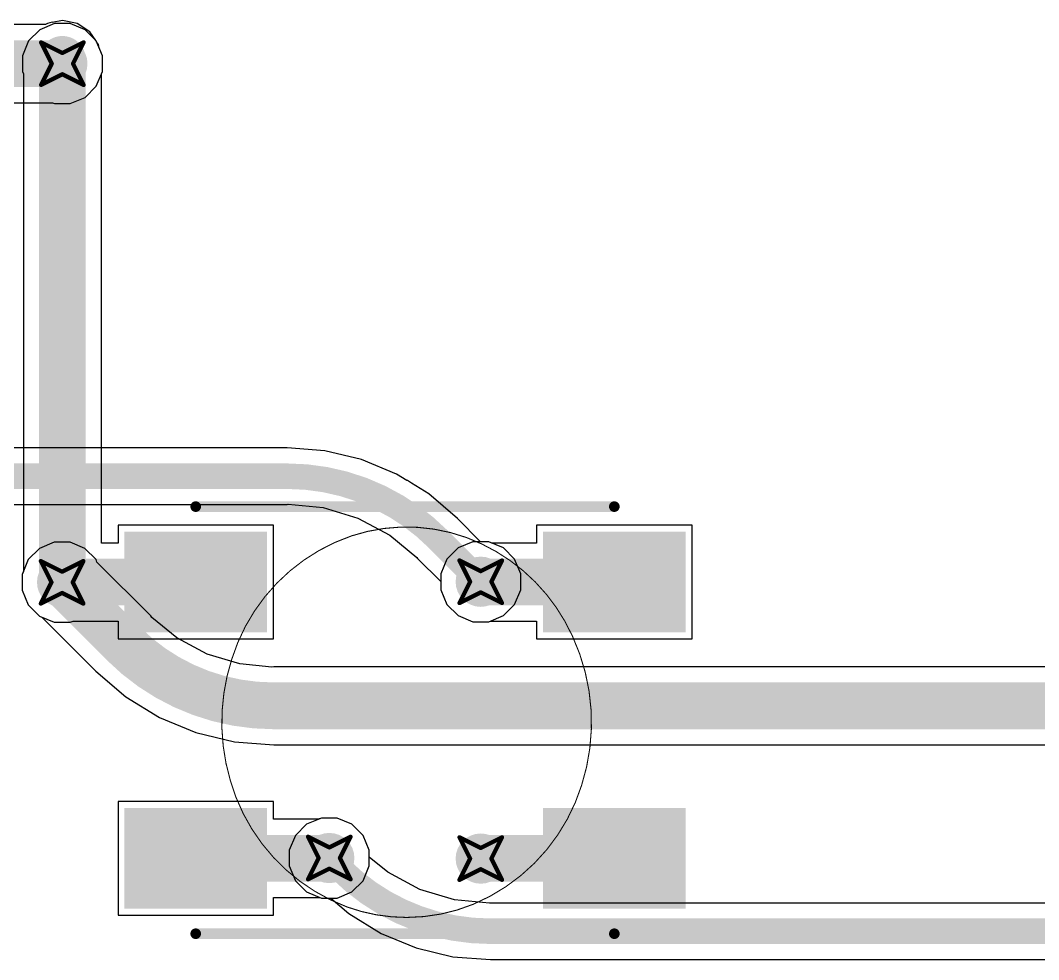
# Model space of a CAD drawing. Header units: inches. Extents: x -11 to 1110, y -7 to 455.
# Drawn here: x 517.91 to 530.07, y 279.54 to 290.76 of the extents above; entities that cross this region are included whole.
import ezdxf

# ---------------------------------------------------------------- set-up
doc = ezdxf.new("R2010")
doc.units = ezdxf.units.IN
for name, color, linetype in [('Bottom Layer', 5, 'Continuous'), ('Drill Drawing', 1, 'Continuous'), ('Mechanical 7', 56, 'Continuous'), ('Top Layer', 1, 'Continuous'), ('Top Overlay', 2, 'Continuous'), ('Top Paste', 8, 'Continuous'), ('Top Solder', 216, 'Continuous'), ('Via Holes', 16, 'Continuous')]:
    doc.layers.add(name, color=color, linetype=linetype)

msp = doc.modelspace()

# ---------------------------------------------------------------- hatches: boundary and pattern name
at = {"layer": 'Bottom Layer'}
h = msp.add_hatch(color=5, dxfattribs=at)
edge = h.paths.add_edge_path()
edge.add_arc((518.414, 290.2458), 0.2999994, 0, 360)
h = msp.add_hatch(color=5, dxfattribs=at)
edge = h.paths.add_edge_path()
edge.add_arc((518.4107691199999, 284.0504098), 0.2999994, 0, 360)
h = msp.add_hatch(color=5, dxfattribs=at)
edge = h.paths.add_edge_path()
edge.add_arc((523.41076928, 284.0571916), 0.2999994, 0, 360)
h = msp.add_hatch(color=5, dxfattribs=at)
edge = h.paths.add_edge_path()
edge.add_arc((521.6020302000001, 280.75719058), 0.2999994, 0, 360)
h = msp.add_hatch(color=5, dxfattribs=at)
edge = h.paths.add_edge_path()
edge.add_arc((523.41076928, 280.75040878), 0.2999994, 0, 360)
at = {"layer": 'Top Layer'}
h = msp.add_hatch(color=1, dxfattribs=at)
edge = h.paths.add_edge_path()
edge.add_arc((518.414, 290.2458), 0.2999994, 0, 360)
for points in [[(519.25639989, 284.5537997), (520.75639943, 284.5537997), (520.75639943, 283.5538017), (519.25639989, 283.5538017)], [(525.7563995899999, 283.5538017), (524.2564000499999, 283.5538017), (524.2564000499999, 284.5537997), (525.7563995899999, 284.5537997)], [(519.25639989, 281.25379868), (520.75639943, 281.25379868), (520.75639943, 280.25380068), (519.25639989, 280.25380068)], [(524.2564000499999, 281.25379868), (525.7563995899999, 281.25379868), (525.7563995899999, 280.25380068), (524.2564000499999, 280.25380068)]]:
    msp.add_hatch(color=1, dxfattribs=at).paths.add_polyline_path(points)
h = msp.add_hatch(color=1, dxfattribs=at)
edge = h.paths.add_edge_path()
edge.add_arc((518.4107691199999, 284.0504098), 0.2999994, 0, 360)
h = msp.add_hatch(color=1, dxfattribs=at)
edge = h.paths.add_edge_path()
edge.add_arc((523.41076928, 284.0571916), 0.2999994, 0, 360)
h = msp.add_hatch(color=1, dxfattribs=at)
edge = h.paths.add_edge_path()
edge.add_arc((521.6020302000001, 280.75719058), 0.2999994, 0, 360)
h = msp.add_hatch(color=1, dxfattribs=at)
edge = h.paths.add_edge_path()
edge.add_arc((523.41076928, 280.75040878), 0.2999994, 0, 360)
at = {"layer": 'Top Paste'}
for points in [[(519.25639989, 284.5537997), (520.75639943, 284.5537997), (520.75639943, 283.5538017), (519.25639989, 283.5538017)], [(525.7563995899999, 283.5538017), (524.2564000499999, 283.5538017), (524.2564000499999, 284.5537997), (525.7563995899999, 284.5537997)], [(519.25639989, 281.25379868), (520.75639943, 281.25379868), (520.75639943, 280.25380068), (519.25639989, 280.25380068)], [(524.2564000499999, 281.25379868), (525.7563995899999, 281.25379868), (525.7563995899999, 280.25380068), (524.2564000499999, 280.25380068)]]:
    msp.add_hatch(color=8, dxfattribs=at).paths.add_polyline_path(points)
at = {"layer": 'Top Solder'}
for points in [[(519.1547998899999, 284.6553997), (520.85799943, 284.6553997), (520.85799943, 283.4522017), (519.1547998899999, 283.4522017)], [(525.85799959, 283.4522017), (524.15480005, 283.4522017), (524.15480005, 284.6553997), (525.85799959, 284.6553997)], [(519.1547998899999, 281.35539868), (520.85799943, 281.35539868), (520.85799943, 280.15220068), (519.1547998899999, 280.15220068)], [(524.15480005, 281.35539868), (525.85799959, 281.35539868), (525.85799959, 280.15220068), (524.15480005, 280.15220068)]]:
    msp.add_hatch(color=216, dxfattribs=at).paths.add_polyline_path(points)
at = {"layer": 'Via Holes'}
h = msp.add_hatch(color=7, dxfattribs=at)
edge = h.paths.add_edge_path()
edge.add_arc((518.414, 290.2458), 0.1499997, 0, 360)
h = msp.add_hatch(color=7, dxfattribs=at)
edge = h.paths.add_edge_path()
edge.add_arc((518.4107691199999, 284.0504098), 0.1499997, 0, 360)
h = msp.add_hatch(color=7, dxfattribs=at)
edge = h.paths.add_edge_path()
edge.add_arc((523.41076928, 284.0571916), 0.1499997, 0, 360)
h = msp.add_hatch(color=7, dxfattribs=at)
edge = h.paths.add_edge_path()
edge.add_arc((521.6020302000001, 280.75719058), 0.1499997, 0, 360)
h = msp.add_hatch(color=7, dxfattribs=at)
edge = h.paths.add_edge_path()
edge.add_arc((523.41076928, 280.75040878), 0.1499997, 0, 360)

# ---------------------------------------------------------------- linework, layer by layer
at = {"layer": 'Bottom Layer'}
for p, q in [((518.2126872199999, 290.71195604), (507.56925664, 290.71195604)), ((518.23561072, 290.72727478), (518.2126872199999, 290.71195604)), ((518.29135864, 290.74012718), (518.23561072, 290.72727478)), ((518.29308838, 290.73870478), (518.29135864, 290.74012718)), ((518.414, 290.76275604), (518.29308838, 290.73870478)), ((518.5923892799999, 290.72727224), (518.414, 290.76275604)), ((518.74362088, 290.62622088), (518.5923892799999, 290.72727224)), ((518.8127546000001, 290.52275652), (518.74362088, 290.62622088)), ((518.81905888, 290.51645224), (518.8127546000001, 290.52275652)), ((518.8224700999999, 290.50821756), (518.81905888, 290.51645224)), ((518.8446722399999, 290.47498928), (518.8224700999999, 290.50821756)), ((518.85247004, 290.435792), (518.8446722399999, 290.47498928)), ((518.8917994, 290.34083918), (518.85247004, 290.435792)), ((518.8917994, 290.15076082), (518.8917994, 290.34083918)), ((518.81905888, 289.97514776), (518.8917994, 290.15076082)), ((518.68465224, 289.84074112), (518.81905888, 289.97514776)), ((518.50903918, 289.7680006), (518.68465224, 289.84074112)), ((507.74863398, 289.77964396), (518.2908506399999, 289.77964396)), ((518.2908506399999, 289.77964396), (518.29135864, 289.77943314)), ((518.29135864, 289.77943314), (518.29135864, 289.77624544)), ((518.29135864, 289.77624544), (518.29655802, 289.77727922)), ((518.29655802, 289.77727922), (518.31896082, 289.7680006)), ((518.31896082, 289.7680006), (518.50903918, 289.7680006)), ((521.09765732, 285.65486938), (507.26735224, 285.65486938)), ((521.54804504, 285.62182906), (521.09765732, 285.65727476)), ((521.09765732, 285.65727476), (521.09765732, 285.65486938)), ((521.9873405799999, 285.51636318), (521.54804504, 285.62182906)), ((522.40473116, 285.34347554), (521.9873405799999, 285.51636318)), ((522.5296813799999, 285.26690216), (522.40473116, 285.34347554)), ((522.5360339199999, 285.26563978), (522.5296813799999, 285.26690216)), ((522.58353954, 285.23389994), (522.5360339199999, 285.26563978)), ((522.78993486, 285.10742064), (522.58353954, 285.23389994)), ((523.1334698599999, 284.81401254), (522.78993486, 285.10742064)), ((507.26735224, 284.98153062), (521.09765732, 284.98153062)), ((521.09765732, 284.98153062), (521.11245028, 284.98447194)), ((521.11245028, 284.98447194), (521.52836512, 284.94350936)), ((521.52836512, 284.94350936), (521.94251974, 284.81787588)), ((521.94251974, 284.81787588), (522.32420554, 284.61386054)), ((523.1317706, 284.81231328), (523.1334698599999, 284.81401254)), ((523.40909288, 284.534991), (523.1317706, 284.81231328)), ((522.32420554, 284.61386054), (522.6472681399999, 284.3487328)), ((518.31572994, 284.5282092), (518.1401168799999, 284.45546868)), ((518.5058083, 284.5282092), (518.31572994, 284.5282092)), ((518.68142136, 284.45546868), (518.5058083, 284.5282092)), ((523.50580846, 284.534991), (523.40909288, 284.534991)), ((523.68142152, 284.46225048), (523.50580846, 284.534991)), ((523.81582816, 284.32784384), (523.68142152, 284.46225048)), ((518.1401168799999, 284.45546868), (518.00571024, 284.32106204)), ((518.815828, 284.32106204), (518.68142136, 284.45546868)), ((522.6472681399999, 284.3487328), (522.6556476, 284.33619028)), ((518.00571024, 284.32106204), (517.93296972, 284.14544898)), ((518.8274739, 284.29294678), (518.815828, 284.32106204)), ((519.4718515799999, 283.6485691), (518.8274739, 284.29294678)), ((522.6556476, 284.33619028), (522.93296988, 284.058868)), ((523.8885686799999, 284.15223078), (523.81582816, 284.32784384)), ((517.93296972, 284.14544898), (517.93296972, 283.95537062)), ((523.8885686799999, 283.96215242), (523.8885686799999, 284.15223078)), ((522.93296988, 284.058868), (522.93296988, 283.96215242)), ((517.93296972, 283.95537062), (518.00571024, 283.77975756)), ((522.93296988, 283.96215242), (523.0057104, 283.78653936)), ((523.81582816, 283.78653936), (523.8885686799999, 283.96215242)), ((518.00571024, 283.77975756), (518.1401168799999, 283.6453509199999)), ((523.0057104, 283.78653936), (523.14011704, 283.65213272)), ((523.68142152, 283.65213272), (523.81582816, 283.78653936)), ((518.1401168799999, 283.6453509199999), (518.16823214, 283.63370502)), ((518.16823214, 283.63370502), (518.8126098199999, 282.98932734)), ((519.48379212, 283.6307002), (519.4718515799999, 283.6485691)), ((519.78263328, 283.38544796), (519.48379212, 283.6307002)), ((523.14011704, 283.65213272), (523.3157300999999, 283.5793922)), ((523.50580846, 283.5793922), (523.68142152, 283.65213272)), ((523.3157300999999, 283.5793922), (523.50580846, 283.5793922)), ((520.14225664, 283.1932233), (519.78263328, 283.38544796)), ((520.5324717599999, 283.07485422), (520.14225664, 283.1932233)), ((520.9171954, 283.0369625), (520.5324717599999, 283.07485422)), ((520.93828248, 283.04115604), (520.9171954, 283.0369625)), ((534.1111999999999, 283.04115604), (520.93828248, 283.04115604)), ((518.8126098199999, 282.98932734), (518.8123888399999, 282.98910636)), ((518.8123888399999, 282.98910636), (519.17112574, 282.68271632)), ((519.17112574, 282.68271632), (519.57337538, 282.43621694)), ((519.57337538, 282.43621694), (520.00923176, 282.25567882)), ((520.00923176, 282.25567882), (520.46796846, 282.14554696)), ((520.46796846, 282.14554696), (520.93828248, 282.10853154)), ((520.93828248, 282.10853154), (520.93828248, 282.10884396)), ((520.93828248, 282.10884396), (534.1111999999999, 282.10884396)), ((521.50699102, 281.23498998), (521.3313779599999, 281.16224946)), ((521.69706938, 281.23498998), (521.50699102, 281.23498998)), ((521.8726824400001, 281.16224946), (521.69706938, 281.23498998)), ((521.3313779599999, 281.16224946), (521.19697132, 281.02784282)), ((522.00708908, 281.02784282), (521.8726824400001, 281.16224946)), ((521.19697132, 281.02784282), (521.1242308, 280.8522297599999)), ((522.0798296, 280.8522297599999), (522.00708908, 281.02784282)), ((521.1242308, 280.8522297599999), (521.1242308, 280.6621514)), ((522.0798296, 280.76941306), (522.0798296, 280.8522297599999)), ((522.3021761199999, 280.58693946), (522.0798296, 280.76941306)), ((521.1242308, 280.6621514), (521.19697132, 280.48653834)), ((522.6838619199999, 280.38292412), (522.3021761199999, 280.58693946)), ((521.19697132, 280.48653834), (521.3313779599999, 280.3521317)), ((521.3313779599999, 280.3521317), (521.50699102, 280.27939118)), ((523.09801654, 280.25729064), (522.6838619199999, 280.38292412)), ((521.50699102, 280.27939118), (521.6186570399999, 280.27939118)), ((521.6186570399999, 280.27939118), (521.8364468, 280.09337936)), ((523.5139313799999, 280.21632806), (523.09801654, 280.25729064)), ((523.5287243399999, 280.21926938), (523.5139313799999, 280.21632806)), ((536.1090573199999, 280.21926938), (523.5287243399999, 280.21926938)), ((521.8364468, 280.09337936), (522.2216505, 279.85732446)), ((522.2216505, 279.85732446), (522.63904108, 279.68443682)), ((522.63904108, 279.68443682), (523.07833662, 279.57897094)), ((523.07833662, 279.57897094), (523.5287243399999, 279.54352524)), ((523.5287243399999, 279.54352524), (523.5287243399999, 279.54593062)), ((523.5287243399999, 279.54593062), (536.1090573199999, 279.54593062))]:
    msp.add_line(p, q, dxfattribs=at)
for points in [[(518.414, 290.2966, 0.5588, 0.5588, -0.198911939754944), (518.29135864, 290.2458, 0.5588, 0.5588, 0)], [(518.414, 290.2458, 0.5588, 0.5588, 0), (518.414, 290.2966, 0.5588, 0.5588, 0)], [(507.56925664, 290.2458, 0.5588, 0.5588, 0), (518.29135864, 290.2458, 0.5588, 0.5588, 0)], [(507.26735224, 285.3182, 0.3048, 0.3048, 0), (521.09765732, 285.3182, 0.3048, 0.3048, 0)], [(521.09765732, 285.3182, 0.3048, 0.3048, -0.1362508207784346), (522.40719496, 284.954599, 0.3048, 0.3048, 0)], [(522.40719496, 284.954599, 0.3048, 0.3048, -0.0610081065259474), (522.8937091, 284.57425178, 0.3048, 0.3048, 0)], [(522.8937091, 284.57425178, 0.3048, 0.3048, 0), (523.41076928, 284.0571916, 0.3048, 0.3048, 0)], [(518.4107691199999, 284.0504098, 0.5588, 0.5588, 0), (519.1422307, 283.31894822, 0.5588, 0.5588, 0)], [(520.93828248, 282.575, 0.5588, 0.5588, -0.198912367379658), (519.1422307, 283.31894822, 0.5588, 0.5588, 0)], [(520.93828248, 282.575, 0.5588, 0.5588, 0), (534.1111999999999, 282.575, 0.5588, 0.5588, 0)], [(521.6020302000001, 280.75719058, 0.3048, 0.3048, 0), (521.73267256, 280.62654822, 0.3048, 0.3048, 0)], [(523.5287243399999, 279.8826, 0.3048, 0.3048, -0.198912367379658), (521.73267256, 280.62654822, 0.3048, 0.3048, 0)], [(523.5287243399999, 279.8826, 0.3048, 0.3048, 0), (536.1090573199999, 279.8826, 0.3048, 0.3048, 0)]]:
    msp.add_lwpolyline(points, format="xyseb", dxfattribs=at)
for points in [[(518.2742999999999, 290.2966, 0.2794, 0.2794, 1), (518.5537, 290.2966, 0.2794, 0.2794, 1)], [(518.2742999999999, 290.2966, 0.2794, 0.2794, 1), (518.5537, 290.2966, 0.2794, 0.2794, 1)], [(518.15165864, 290.2458, 0.2794, 0.2794, 1), (518.43105864, 290.2458, 0.2794, 0.2794, 1)], [(518.15165864, 290.2458, 0.2794, 0.2794, 1), (518.43105864, 290.2458, 0.2794, 0.2794, 1)], [(518.2742999999999, 290.2458, 0.2794, 0.2794, 1), (518.5537, 290.2458, 0.2794, 0.2794, 1)], [(521.02145732, 285.3182, 0.1524, 0.1524, 1), (521.17385732, 285.3182, 0.1524, 0.1524, 1)], [(521.02145732, 285.3182, 0.1524, 0.1524, 1), (521.17385732, 285.3182, 0.1524, 0.1524, 1)], [(522.3309949599999, 284.954599, 0.1524, 0.1524, 1), (522.4833949599999, 284.954599, 0.1524, 0.1524, 1)], [(522.3309949599999, 284.954599, 0.1524, 0.1524, 1), (522.4833949599999, 284.954599, 0.1524, 0.1524, 1)], [(522.8175090999999, 284.57425178, 0.1524, 0.1524, 1), (522.9699091, 284.57425178, 0.1524, 0.1524, 1)], [(522.8175090999999, 284.57425178, 0.1524, 0.1524, 1), (522.9699091, 284.57425178, 0.1524, 0.1524, 1)], [(518.27106912, 284.0504098, 0.2794, 0.2794, 1), (518.55046912, 284.0504098, 0.2794, 0.2794, 1)], [(523.33456928, 284.0571916, 0.1524, 0.1524, 1), (523.48696928, 284.0571916, 0.1524, 0.1524, 1)], [(519.0025307, 283.31894822, 0.2794, 0.2794, 1), (519.2819307, 283.31894822, 0.2794, 0.2794, 1)], [(519.0025307, 283.31894822, 0.2794, 0.2794, 1), (519.2819307, 283.31894822, 0.2794, 0.2794, 1)], [(520.7985824799999, 282.575, 0.2794, 0.2794, 1), (521.0779824800001, 282.575, 0.2794, 0.2794, 1)], [(520.7985824799999, 282.575, 0.2794, 0.2794, 1), (521.0779824800001, 282.575, 0.2794, 0.2794, 1)], [(521.5258302, 280.75719058, 0.1524, 0.1524, 1), (521.6782301999999, 280.75719058, 0.1524, 0.1524, 1)], [(521.65647256, 280.62654822, 0.1524, 0.1524, 1), (521.8088725599999, 280.62654822, 0.1524, 0.1524, 1)], [(521.65647256, 280.62654822, 0.1524, 0.1524, 1), (521.8088725599999, 280.62654822, 0.1524, 0.1524, 1)], [(523.45252434, 279.8826, 0.1524, 0.1524, 1), (523.6049243399999, 279.8826, 0.1524, 0.1524, 1)], [(523.45252434, 279.8826, 0.1524, 0.1524, 1), (523.6049243399999, 279.8826, 0.1524, 0.1524, 1)]]:
    msp.add_lwpolyline(points, format="xyseb", close=True, dxfattribs=at)
at = {"layer": 'Drill Drawing'}
for points in [[(518.16, 290.4998, 0.0508, 0.0508, 0), (518.414, 290.3728, 0.0508, 0.0508, 0)], [(518.16, 290.4998, 0.0508, 0.0508, 0), (518.287, 290.2458, 0.0508, 0.0508, 0)], [(518.414, 290.3728, 0.0508, 0.0508, 0), (518.668, 290.4998, 0.0508, 0.0508, 0)], [(518.5409999999999, 290.2458, 0.0508, 0.0508, 0), (518.668, 290.4998, 0.0508, 0.0508, 0)], [(518.16, 289.9918, 0.0508, 0.0508, 0), (518.287, 290.2458, 0.0508, 0.0508, 0)], [(518.5409999999999, 290.2458, 0.0508, 0.0508, 0), (518.668, 289.9918, 0.0508, 0.0508, 0)], [(518.16, 289.9918, 0.0508, 0.0508, 0), (518.414, 290.1188, 0.0508, 0.0508, 0)], [(518.414, 290.1188, 0.0508, 0.0508, 0), (518.668, 289.9918, 0.0508, 0.0508, 0)], [(518.15676912, 284.3044098, 0.0508, 0.0508, 0), (518.4107691199999, 284.1774098, 0.0508, 0.0508, 0)], [(518.15676912, 284.3044098, 0.0508, 0.0508, 0), (518.28376912, 284.0504098, 0.0508, 0.0508, 0)], [(518.4107691199999, 284.1774098, 0.0508, 0.0508, 0), (518.66476912, 284.3044098, 0.0508, 0.0508, 0)], [(518.53776912, 284.0504098, 0.0508, 0.0508, 0), (518.66476912, 284.3044098, 0.0508, 0.0508, 0)], [(523.1567692799999, 284.3111916, 0.0508, 0.0508, 0), (523.41076928, 284.1841916, 0.0508, 0.0508, 0)], [(523.1567692799999, 284.3111916, 0.0508, 0.0508, 0), (523.2837692799999, 284.0571916, 0.0508, 0.0508, 0)], [(523.41076928, 284.1841916, 0.0508, 0.0508, 0), (523.66476928, 284.3111916, 0.0508, 0.0508, 0)], [(523.53776928, 284.0571916, 0.0508, 0.0508, 0), (523.66476928, 284.3111916, 0.0508, 0.0508, 0)], [(518.15676912, 283.7964098, 0.0508, 0.0508, 0), (518.28376912, 284.0504098, 0.0508, 0.0508, 0)], [(518.53776912, 284.0504098, 0.0508, 0.0508, 0), (518.66476912, 283.7964098, 0.0508, 0.0508, 0)], [(523.1567692799999, 283.8031916, 0.0508, 0.0508, 0), (523.2837692799999, 284.0571916, 0.0508, 0.0508, 0)], [(523.53776928, 284.0571916, 0.0508, 0.0508, 0), (523.66476928, 283.8031916, 0.0508, 0.0508, 0)], [(518.15676912, 283.7964098, 0.0508, 0.0508, 0), (518.4107691199999, 283.9234098, 0.0508, 0.0508, 0)], [(518.4107691199999, 283.9234098, 0.0508, 0.0508, 0), (518.66476912, 283.7964098, 0.0508, 0.0508, 0)], [(523.1567692799999, 283.8031916, 0.0508, 0.0508, 0), (523.41076928, 283.9301916, 0.0508, 0.0508, 0)], [(523.41076928, 283.9301916, 0.0508, 0.0508, 0), (523.66476928, 283.8031916, 0.0508, 0.0508, 0)], [(521.3480301999999, 281.01119058, 0.0508, 0.0508, 0), (521.6020302000001, 280.8841905799999, 0.0508, 0.0508, 0)], [(521.3480301999999, 281.01119058, 0.0508, 0.0508, 0), (521.4750302, 280.75719058, 0.0508, 0.0508, 0)], [(521.6020302000001, 280.8841905799999, 0.0508, 0.0508, 0), (521.8560302, 281.01119058, 0.0508, 0.0508, 0)], [(521.7290302, 280.75719058, 0.0508, 0.0508, 0), (521.8560302, 281.01119058, 0.0508, 0.0508, 0)], [(523.1567692799999, 281.00440878, 0.0508, 0.0508, 0), (523.41076928, 280.87740878, 0.0508, 0.0508, 0)], [(523.1567692799999, 281.00440878, 0.0508, 0.0508, 0), (523.2837692799999, 280.75040878, 0.0508, 0.0508, 0)], [(523.41076928, 280.87740878, 0.0508, 0.0508, 0), (523.66476928, 281.00440878, 0.0508, 0.0508, 0)], [(523.53776928, 280.75040878, 0.0508, 0.0508, 0), (523.66476928, 281.00440878, 0.0508, 0.0508, 0)], [(521.3480301999999, 280.50319058, 0.0508, 0.0508, 0), (521.4750302, 280.75719058, 0.0508, 0.0508, 0)], [(521.7290302, 280.75719058, 0.0508, 0.0508, 0), (521.8560302, 280.50319058, 0.0508, 0.0508, 0)], [(523.1567692799999, 280.49640878, 0.0508, 0.0508, 0), (523.2837692799999, 280.75040878, 0.0508, 0.0508, 0)], [(523.53776928, 280.75040878, 0.0508, 0.0508, 0), (523.66476928, 280.49640878, 0.0508, 0.0508, 0)], [(521.3480301999999, 280.50319058, 0.0508, 0.0508, 0), (521.6020302000001, 280.63019058, 0.0508, 0.0508, 0)], [(521.6020302000001, 280.63019058, 0.0508, 0.0508, 0), (521.8560302, 280.50319058, 0.0508, 0.0508, 0)], [(523.1567692799999, 280.49640878, 0.0508, 0.0508, 0), (523.41076928, 280.62340878, 0.0508, 0.0508, 0)], [(523.41076928, 280.62340878, 0.0508, 0.0508, 0), (523.66476928, 280.49640878, 0.0508, 0.0508, 0)]]:
    msp.add_lwpolyline(points, format="xyseb", dxfattribs=at)
for points in [[(518.1473, 290.4998, 0.0254, 0.0254, 1), (518.1727, 290.4998, 0.0254, 0.0254, 1)], [(518.1473, 290.4998, 0.0254, 0.0254, 1), (518.1727, 290.4998, 0.0254, 0.0254, 1)], [(518.6552999999999, 290.4998, 0.0254, 0.0254, 1), (518.6807, 290.4998, 0.0254, 0.0254, 1)], [(518.6552999999999, 290.4998, 0.0254, 0.0254, 1), (518.6807, 290.4998, 0.0254, 0.0254, 1)], [(518.4013, 290.3728, 0.0254, 0.0254, 1), (518.4267, 290.3728, 0.0254, 0.0254, 1)], [(518.4013, 290.3728, 0.0254, 0.0254, 1), (518.4267, 290.3728, 0.0254, 0.0254, 1)], [(518.2742999999999, 290.2458, 0.0254, 0.0254, 1), (518.2996999999999, 290.2458, 0.0254, 0.0254, 1)], [(518.2742999999999, 290.2458, 0.0254, 0.0254, 1), (518.2996999999999, 290.2458, 0.0254, 0.0254, 1)], [(518.5283, 290.2458, 0.0254, 0.0254, 1), (518.5537, 290.2458, 0.0254, 0.0254, 1)], [(518.5283, 290.2458, 0.0254, 0.0254, 1), (518.5537, 290.2458, 0.0254, 0.0254, 1)], [(518.4013, 290.1188, 0.0254, 0.0254, 1), (518.4267, 290.1188, 0.0254, 0.0254, 1)], [(518.4013, 290.1188, 0.0254, 0.0254, 1), (518.4267, 290.1188, 0.0254, 0.0254, 1)], [(518.1473, 289.9918, 0.0254, 0.0254, 1), (518.1727, 289.9918, 0.0254, 0.0254, 1)], [(518.1473, 289.9918, 0.0254, 0.0254, 1), (518.1727, 289.9918, 0.0254, 0.0254, 1)], [(518.6552999999999, 289.9918, 0.0254, 0.0254, 1), (518.6807, 289.9918, 0.0254, 0.0254, 1)], [(518.6552999999999, 289.9918, 0.0254, 0.0254, 1), (518.6807, 289.9918, 0.0254, 0.0254, 1)], [(518.1440691199999, 284.3044098, 0.0254, 0.0254, 1), (518.1694691199999, 284.3044098, 0.0254, 0.0254, 1)], [(518.1440691199999, 284.3044098, 0.0254, 0.0254, 1), (518.1694691199999, 284.3044098, 0.0254, 0.0254, 1)], [(518.65206912, 284.3044098, 0.0254, 0.0254, 1), (518.67746912, 284.3044098, 0.0254, 0.0254, 1)], [(518.65206912, 284.3044098, 0.0254, 0.0254, 1), (518.67746912, 284.3044098, 0.0254, 0.0254, 1)], [(523.1440692799999, 284.3111916, 0.0254, 0.0254, 1), (523.1694692799999, 284.3111916, 0.0254, 0.0254, 1)], [(523.1440692799999, 284.3111916, 0.0254, 0.0254, 1), (523.1694692799999, 284.3111916, 0.0254, 0.0254, 1)], [(523.65206928, 284.3111916, 0.0254, 0.0254, 1), (523.67746928, 284.3111916, 0.0254, 0.0254, 1)], [(523.65206928, 284.3111916, 0.0254, 0.0254, 1), (523.67746928, 284.3111916, 0.0254, 0.0254, 1)], [(518.39806912, 284.1774098, 0.0254, 0.0254, 1), (518.42346912, 284.1774098, 0.0254, 0.0254, 1)], [(518.39806912, 284.1774098, 0.0254, 0.0254, 1), (518.42346912, 284.1774098, 0.0254, 0.0254, 1)], [(523.39806928, 284.1841916, 0.0254, 0.0254, 1), (523.42346928, 284.1841916, 0.0254, 0.0254, 1)], [(523.39806928, 284.1841916, 0.0254, 0.0254, 1), (523.42346928, 284.1841916, 0.0254, 0.0254, 1)], [(518.27106912, 284.0504098, 0.0254, 0.0254, 1), (518.29646912, 284.0504098, 0.0254, 0.0254, 1)], [(518.27106912, 284.0504098, 0.0254, 0.0254, 1), (518.29646912, 284.0504098, 0.0254, 0.0254, 1)], [(518.5250691199999, 284.0504098, 0.0254, 0.0254, 1), (518.55046912, 284.0504098, 0.0254, 0.0254, 1)], [(518.5250691199999, 284.0504098, 0.0254, 0.0254, 1), (518.55046912, 284.0504098, 0.0254, 0.0254, 1)], [(523.27106928, 284.0571916, 0.0254, 0.0254, 1), (523.29646928, 284.0571916, 0.0254, 0.0254, 1)], [(523.27106928, 284.0571916, 0.0254, 0.0254, 1), (523.29646928, 284.0571916, 0.0254, 0.0254, 1)], [(523.52506928, 284.0571916, 0.0254, 0.0254, 1), (523.5504692799999, 284.0571916, 0.0254, 0.0254, 1)], [(523.52506928, 284.0571916, 0.0254, 0.0254, 1), (523.5504692799999, 284.0571916, 0.0254, 0.0254, 1)], [(518.39806912, 283.9234098, 0.0254, 0.0254, 1), (518.42346912, 283.9234098, 0.0254, 0.0254, 1)], [(518.39806912, 283.9234098, 0.0254, 0.0254, 1), (518.42346912, 283.9234098, 0.0254, 0.0254, 1)], [(523.39806928, 283.9301916, 0.0254, 0.0254, 1), (523.42346928, 283.9301916, 0.0254, 0.0254, 1)], [(523.39806928, 283.9301916, 0.0254, 0.0254, 1), (523.42346928, 283.9301916, 0.0254, 0.0254, 1)], [(518.1440691199999, 283.7964098, 0.0254, 0.0254, 1), (518.1694691199999, 283.7964098, 0.0254, 0.0254, 1)], [(518.1440691199999, 283.7964098, 0.0254, 0.0254, 1), (518.1694691199999, 283.7964098, 0.0254, 0.0254, 1)], [(518.65206912, 283.7964098, 0.0254, 0.0254, 1), (518.67746912, 283.7964098, 0.0254, 0.0254, 1)], [(518.65206912, 283.7964098, 0.0254, 0.0254, 1), (518.67746912, 283.7964098, 0.0254, 0.0254, 1)], [(523.1440692799999, 283.8031916, 0.0254, 0.0254, 1), (523.1694692799999, 283.8031916, 0.0254, 0.0254, 1)], [(523.1440692799999, 283.8031916, 0.0254, 0.0254, 1), (523.1694692799999, 283.8031916, 0.0254, 0.0254, 1)], [(523.65206928, 283.8031916, 0.0254, 0.0254, 1), (523.67746928, 283.8031916, 0.0254, 0.0254, 1)], [(523.65206928, 283.8031916, 0.0254, 0.0254, 1), (523.67746928, 283.8031916, 0.0254, 0.0254, 1)], [(521.3353302, 281.01119058, 0.0254, 0.0254, 1), (521.3607301999999, 281.01119058, 0.0254, 0.0254, 1)], [(521.3353302, 281.01119058, 0.0254, 0.0254, 1), (521.3607301999999, 281.01119058, 0.0254, 0.0254, 1)], [(521.8433302, 281.01119058, 0.0254, 0.0254, 1), (521.8687302, 281.01119058, 0.0254, 0.0254, 1)], [(521.8433302, 281.01119058, 0.0254, 0.0254, 1), (521.8687302, 281.01119058, 0.0254, 0.0254, 1)], [(523.1440692799999, 281.00440878, 0.0254, 0.0254, 1), (523.1694692799999, 281.00440878, 0.0254, 0.0254, 1)], [(523.1440692799999, 281.00440878, 0.0254, 0.0254, 1), (523.1694692799999, 281.00440878, 0.0254, 0.0254, 1)], [(523.65206928, 281.00440878, 0.0254, 0.0254, 1), (523.67746928, 281.00440878, 0.0254, 0.0254, 1)], [(523.65206928, 281.00440878, 0.0254, 0.0254, 1), (523.67746928, 281.00440878, 0.0254, 0.0254, 1)], [(521.5893302, 280.8841905799999, 0.0254, 0.0254, 1), (521.6147301999999, 280.8841905799999, 0.0254, 0.0254, 1)], [(521.5893302, 280.8841905799999, 0.0254, 0.0254, 1), (521.6147301999999, 280.8841905799999, 0.0254, 0.0254, 1)], [(523.39806928, 280.87740878, 0.0254, 0.0254, 1), (523.42346928, 280.87740878, 0.0254, 0.0254, 1)], [(523.39806928, 280.87740878, 0.0254, 0.0254, 1), (523.42346928, 280.87740878, 0.0254, 0.0254, 1)], [(521.4623302, 280.75719058, 0.0254, 0.0254, 1), (521.4877302, 280.75719058, 0.0254, 0.0254, 1)], [(521.4623302, 280.75719058, 0.0254, 0.0254, 1), (521.4877302, 280.75719058, 0.0254, 0.0254, 1)], [(521.7163301999999, 280.75719058, 0.0254, 0.0254, 1), (521.7417302, 280.75719058, 0.0254, 0.0254, 1)], [(521.7163301999999, 280.75719058, 0.0254, 0.0254, 1), (521.7417302, 280.75719058, 0.0254, 0.0254, 1)], [(523.27106928, 280.75040878, 0.0254, 0.0254, 1), (523.29646928, 280.75040878, 0.0254, 0.0254, 1)], [(523.27106928, 280.75040878, 0.0254, 0.0254, 1), (523.29646928, 280.75040878, 0.0254, 0.0254, 1)], [(523.52506928, 280.75040878, 0.0254, 0.0254, 1), (523.5504692799999, 280.75040878, 0.0254, 0.0254, 1)], [(523.52506928, 280.75040878, 0.0254, 0.0254, 1), (523.5504692799999, 280.75040878, 0.0254, 0.0254, 1)], [(521.5893302, 280.63019058, 0.0254, 0.0254, 1), (521.6147301999999, 280.63019058, 0.0254, 0.0254, 1)], [(521.5893302, 280.63019058, 0.0254, 0.0254, 1), (521.6147301999999, 280.63019058, 0.0254, 0.0254, 1)], [(523.39806928, 280.62340878, 0.0254, 0.0254, 1), (523.42346928, 280.62340878, 0.0254, 0.0254, 1)], [(523.39806928, 280.62340878, 0.0254, 0.0254, 1), (523.42346928, 280.62340878, 0.0254, 0.0254, 1)], [(521.3353302, 280.50319058, 0.0254, 0.0254, 1), (521.3607301999999, 280.50319058, 0.0254, 0.0254, 1)], [(521.3353302, 280.50319058, 0.0254, 0.0254, 1), (521.3607301999999, 280.50319058, 0.0254, 0.0254, 1)], [(521.8433302, 280.50319058, 0.0254, 0.0254, 1), (521.8687302, 280.50319058, 0.0254, 0.0254, 1)], [(521.8433302, 280.50319058, 0.0254, 0.0254, 1), (521.8687302, 280.50319058, 0.0254, 0.0254, 1)], [(523.1440692799999, 280.49640878, 0.0254, 0.0254, 1), (523.1694692799999, 280.49640878, 0.0254, 0.0254, 1)], [(523.1440692799999, 280.49640878, 0.0254, 0.0254, 1), (523.1694692799999, 280.49640878, 0.0254, 0.0254, 1)], [(523.65206928, 280.49640878, 0.0254, 0.0254, 1), (523.67746928, 280.49640878, 0.0254, 0.0254, 1)], [(523.65206928, 280.49640878, 0.0254, 0.0254, 1), (523.67746928, 280.49640878, 0.0254, 0.0254, 1)]]:
    msp.add_lwpolyline(points, format="xyseb", close=True, dxfattribs=at)
at = {"layer": 'Mechanical 7'}
for points in [[(521.8674983, 284.60502896, 0.0127, 0.0127, -0.1688091834538041), (523.23964186, 284.58555986, 0.0127, 0.0127, 0)], [(520.4371862, 283.1317299, 0.0127, 0.0127, -0.2401111317617375), (521.86749576, 284.60502896, 0.0127, 0.0127, 0)], [(523.23964186, 284.58555986, 0.0127, 0.0127, -0.2006242731390926), (524.5063652599999, 283.4068627, 0.0127, 0.0127, 0)], [(524.5063652599999, 283.4068627, 0.0127, 0.0127, -0.1883480099800942), (524.61582656, 281.62678244, 0.0127, 0.0127, 0)], [(520.4192411, 281.6854412, 0.0127, 0.0127, -0.1517287511125029), (520.4371862, 283.13172736, 0.0127, 0.0127, 0)], [(521.81298482, 280.17299566, 0.0127, 0.0127, -0.2376909954714911), (520.4192411, 281.6854412, 0.0127, 0.0127, 0)], [(524.61582656, 281.62678244, 0.0127, 0.0127, -0.221037403608103), (523.3227277999999, 280.20541114, 0.0127, 0.0127, 0)], [(523.3227277999999, 280.2054085999999, 0.0127, 0.0127, -0.09764929564828174), (522.52629302, 280.0474206, 0.0127, 0.0127, 0)], [(522.52629302, 280.0474206, 0.0127, 0.0127, -0.0878345298619056), (521.81298482, 280.17299566, 0.0127, 0.0127, 0)]]:
    msp.add_lwpolyline(points, format="xyseb", dxfattribs=at)
for points in [[(521.8643207599999, 284.60502896, 0.00635, 0.00635, 1), (521.8706707599999, 284.60502896, 0.00635, 0.00635, 1)], [(521.8643232999999, 284.60502896, 0.00635, 0.00635, 1), (521.8706733, 284.60502896, 0.00635, 0.00635, 1)], [(523.23646686, 284.58555986, 0.00635, 0.00635, 1), (523.24281686, 284.58555986, 0.00635, 0.00635, 1)], [(523.23646686, 284.58555986, 0.00635, 0.00635, 1), (523.24281686, 284.58555986, 0.00635, 0.00635, 1)], [(524.50319026, 283.4068627, 0.00635, 0.00635, 1), (524.50954026, 283.4068627, 0.00635, 0.00635, 1)], [(524.50319026, 283.4068627, 0.00635, 0.00635, 1), (524.50954026, 283.4068627, 0.00635, 0.00635, 1)], [(520.4340112, 283.1317299, 0.00635, 0.00635, 1), (520.4403612, 283.1317299, 0.00635, 0.00635, 1)], [(520.4340112, 283.13172736, 0.00635, 0.00635, 1), (520.4403612, 283.13172736, 0.00635, 0.00635, 1)], [(520.4160661, 281.6854412, 0.00635, 0.00635, 1), (520.4224161, 281.6854412, 0.00635, 0.00635, 1)], [(520.4160661, 281.6854412, 0.00635, 0.00635, 1), (520.4224161, 281.6854412, 0.00635, 0.00635, 1)], [(524.61265156, 281.62678244, 0.00635, 0.00635, 1), (524.61900156, 281.62678244, 0.00635, 0.00635, 1)], [(524.61265156, 281.62678244, 0.00635, 0.00635, 1), (524.61900156, 281.62678244, 0.00635, 0.00635, 1)], [(523.3195527999999, 280.20541114, 0.00635, 0.00635, 1), (523.3259028, 280.20541114, 0.00635, 0.00635, 1)], [(523.3195527999999, 280.2054085999999, 0.00635, 0.00635, 1), (523.3259028, 280.2054085999999, 0.00635, 0.00635, 1)], [(521.8098098199999, 280.17299566, 0.00635, 0.00635, 1), (521.8161598199999, 280.17299566, 0.00635, 0.00635, 1)], [(521.8098098199999, 280.17299566, 0.00635, 0.00635, 1), (521.8161598199999, 280.17299566, 0.00635, 0.00635, 1)], [(522.52311802, 280.0474206, 0.00635, 0.00635, 1), (522.52946802, 280.0474206, 0.00635, 0.00635, 1)], [(522.52311802, 280.0474206, 0.00635, 0.00635, 1), (522.52946802, 280.0474206, 0.00635, 0.00635, 1)]]:
    msp.add_lwpolyline(points, format="xyseb", close=True, dxfattribs=at)
at = {"layer": 'Top Layer'}
for p, q in [((518.31896082, 290.7235994), (518.14334776, 290.65085888)), ((518.50903918, 290.7235994), (518.31896082, 290.7235994)), ((518.68465224, 290.65085888), (518.50903918, 290.7235994)), ((518.14334776, 290.65085888), (518.00894112, 290.51645224)), ((518.81905888, 290.51645224), (518.68465224, 290.65085888)), ((518.00894112, 290.51645224), (517.9362006, 290.34083918)), ((518.8917994, 290.34083918), (518.81905888, 290.51645224)), ((517.9362006, 290.34083918), (517.9362006, 290.15076082)), ((518.8917994, 290.15076082), (518.8917994, 290.34083918)), ((517.9362006, 290.15076082), (517.94784396, 290.12265064)), ((517.94784396, 290.12265064), (517.94784396, 284.1813595)), ((518.88015604, 290.12265064), (518.8917994, 290.15076082)), ((518.88015604, 284.5199567399999), (518.88015604, 290.12265064)), ((520.9341981599999, 284.7315996999999), (519.07860116, 284.7315996999999)), ((519.07860116, 284.7315996999999), (519.07860116, 284.5199567399999)), ((520.9341981599999, 283.3760017), (520.9341981599999, 284.7315996999999)), ((525.93419832, 284.7315996999999), (524.07860132, 284.7315996999999)), ((524.07860132, 284.7315996999999), (524.07860132, 284.5199567399999)), ((525.93419832, 283.3760017), (525.93419832, 284.7315996999999)), ((519.07860116, 284.5199567399999), (518.88015604, 284.5199567399999)), ((523.14011704, 284.46225048), (523.0057104, 284.32784384)), ((523.3157300999999, 284.534991), (523.14011704, 284.46225048)), ((523.50580846, 284.534991), (523.3157300999999, 284.534991)), ((523.5421050599999, 284.5199567399999), (523.50580846, 284.534991)), ((524.07860132, 284.5199567399999), (523.5421050599999, 284.5199567399999)), ((523.0057104, 284.32784384), (522.93296988, 284.15223078)), ((517.94784396, 284.1813595), (517.93296972, 284.14544898)), ((517.93296972, 284.14544898), (517.93296972, 283.95537062)), ((522.93296988, 284.15223078), (522.93296988, 283.96215242)), ((517.93296972, 283.95537062), (518.00571024, 283.77975756)), ((522.93296988, 283.96215242), (523.0057104, 283.78653936)), ((518.00571024, 283.77975756), (518.1401168799999, 283.6453509199999)), ((523.0057104, 283.78653936), (523.14011704, 283.65213272)), ((518.1401168799999, 283.6453509199999), (518.31572994, 283.5726104)), ((523.14011704, 283.65213272), (523.3157300999999, 283.5793922)), ((518.31572994, 283.5726104), (518.5058083, 283.5726104)), ((518.5058083, 283.5726104), (518.5421048999999, 283.58764466)), ((518.5421048999999, 283.58764466), (519.07860116, 283.58764466)), ((519.07860116, 283.58764466), (519.07860116, 283.3760017)), ((523.3157300999999, 283.5793922), (523.50580846, 283.5793922)), ((523.50580846, 283.5793922), (523.52573222, 283.58764466)), ((523.52573222, 283.58764466), (524.07860132, 283.58764466)), ((524.07860132, 283.58764466), (524.07860132, 283.3760017)), ((519.07860116, 283.3760017), (520.9341981599999, 283.3760017)), ((524.07860132, 283.3760017), (525.93419832, 283.3760017)), ((520.9341981599999, 281.43159868), (519.07860116, 281.43159868)), ((519.07860116, 281.43159868), (519.07860116, 280.0760006799999)), ((520.9341981599999, 281.21995572), (520.9341981599999, 281.43159868)), ((521.47069442, 281.21995572), (520.9341981599999, 281.21995572)), ((521.50699102, 281.23498998), (521.47069442, 281.21995572)), ((521.69706938, 281.23498998), (521.50699102, 281.23498998)), ((521.8726824400001, 281.16224946), (521.69706938, 281.23498998)), ((522.00708908, 281.02784282), (521.8726824400001, 281.16224946)), ((522.0798296, 280.8522297599999), (522.00708908, 281.02784282)), ((522.0798296, 280.6621514), (522.0798296, 280.8522297599999)), ((522.00708908, 280.48653834), (522.0798296, 280.6621514)), ((521.8726824400001, 280.3521317), (522.00708908, 280.48653834)), ((521.69706938, 280.27939118), (521.8726824400001, 280.3521317)), ((520.9341981599999, 280.0760006799999), (520.9341981599999, 280.28764364)), ((520.9341981599999, 280.28764364), (521.4870672599999, 280.28764364)), ((521.4870672599999, 280.28764364), (521.50699102, 280.27939118)), ((521.50699102, 280.27939118), (521.69706938, 280.27939118)), ((519.07860116, 280.0760006799999), (520.9341981599999, 280.0760006799999))]:
    msp.add_line(p, q, dxfattribs=at)
for points in [[(518.414, 284.0538007, 0.5588, 0.5588, 0), (518.414, 290.2458, 0.5588, 0.5588, 0)], [(518.4107691199999, 284.0504098, 0.5588, 0.5588, 0), (518.414, 284.05364068, 0.5588, 0.5588, 0)], [(518.414, 284.0538007, 0.5588, 0.5588, 0), (520.0063996599999, 284.0538007, 0.5588, 0.5588, 0)], [(518.414, 284.05364068, 0.5588, 0.5588, 0), (518.414, 284.0538007, 0.5588, 0.5588, 0)], [(523.41076928, 284.0538007, 0.5588, 0.5588, 0), (525.00639982, 284.0538007, 0.5588, 0.5588, 0)], [(520.0063996599999, 280.75379968, 0.5588, 0.5588, 0), (521.6020302000001, 280.75379968, 0.5588, 0.5588, 0)], [(523.41076928, 280.75379968, 0.5588, 0.5588, 0), (525.00639982, 280.75379968, 0.5588, 0.5588, 0)]]:
    msp.add_lwpolyline(points, format="xyseb", dxfattribs=at)
for points in [[(518.2742999999999, 290.2458, 0.2794, 0.2794, 1), (518.5537, 290.2458, 0.2794, 0.2794, 1)], [(518.27106912, 284.0504098, 0.2794, 0.2794, 1), (518.55046912, 284.0504098, 0.2794, 0.2794, 1)], [(518.2742999999999, 284.0538007, 0.2794, 0.2794, 1), (518.5537, 284.0538007, 0.2794, 0.2794, 1)], [(518.2742999999999, 284.0538007, 0.2794, 0.2794, 1), (518.5537, 284.0538007, 0.2794, 0.2794, 1)], [(518.2742999999999, 284.0538007, 0.2794, 0.2794, 1), (518.5537, 284.0538007, 0.2794, 0.2794, 1)], [(518.2742999999999, 284.05364068, 0.2794, 0.2794, 1), (518.5537, 284.05364068, 0.2794, 0.2794, 1)], [(518.2742999999999, 284.05364068, 0.2794, 0.2794, 1), (518.5537, 284.05364068, 0.2794, 0.2794, 1)], [(519.86669966, 284.0538007, 0.2794, 0.2794, 1), (520.14609966, 284.0538007, 0.2794, 0.2794, 1)], [(523.27106928, 284.0538007, 0.2794, 0.2794, 1), (523.5504692799999, 284.0538007, 0.2794, 0.2794, 1)], [(524.86669982, 284.0538007, 0.2794, 0.2794, 1), (525.1460998199999, 284.0538007, 0.2794, 0.2794, 1)], [(519.86669966, 280.75379968, 0.2794, 0.2794, 1), (520.14609966, 280.75379968, 0.2794, 0.2794, 1)], [(521.4623302, 280.75379968, 0.2794, 0.2794, 1), (521.7417302, 280.75379968, 0.2794, 0.2794, 1)], [(523.27106928, 280.75379968, 0.2794, 0.2794, 1), (523.5504692799999, 280.75379968, 0.2794, 0.2794, 1)], [(524.86669982, 280.75379968, 0.2794, 0.2794, 1), (525.1460998199999, 280.75379968, 0.2794, 0.2794, 1)]]:
    msp.add_lwpolyline(points, format="xyseb", close=True, dxfattribs=at)
at = {"layer": 'Top Overlay'}
for points in [[(520.0063996599999, 284.954599, 0.127, 0.127, 0), (525.00639982, 284.954599, 0.127, 0.127, 0)], [(518.95039974, 284.20719892, 0.254, 0.254, 0), (519.07739974, 284.08019892, 0.254, 0.254, 0)], [(518.95039974, 283.95319892, 0.254, 0.254, 0), (518.95039974, 284.20719892, 0.254, 0.254, 0)], [(518.95039974, 283.95319892, 0.254, 0.254, 0), (519.07739974, 284.08019892, 0.254, 0.254, 0)], [(520.0063996599999, 279.85300138, 0.127, 0.127, 0), (525.00639982, 279.85300138, 0.127, 0.127, 0)]]:
    msp.add_lwpolyline(points, format="xyseb", dxfattribs=at)
for points in [[(519.97464966, 284.954599, 0.0635, 0.0635, 1), (520.03814966, 284.954599, 0.0635, 0.0635, 1)], [(524.97464982, 284.954599, 0.0635, 0.0635, 1), (525.03814982, 284.954599, 0.0635, 0.0635, 1)], [(518.88689974, 284.20719892, 0.127, 0.127, 1), (519.0138997399999, 284.20719892, 0.127, 0.127, 1)], [(518.88689974, 284.20719892, 0.127, 0.127, 1), (519.0138997399999, 284.20719892, 0.127, 0.127, 1)], [(519.0138997399999, 284.08019892, 0.127, 0.127, 1), (519.14089974, 284.08019892, 0.127, 0.127, 1)], [(519.0138997399999, 284.08019892, 0.127, 0.127, 1), (519.14089974, 284.08019892, 0.127, 0.127, 1)], [(518.88689974, 283.95319892, 0.127, 0.127, 1), (519.0138997399999, 283.95319892, 0.127, 0.127, 1)], [(518.88689974, 283.95319892, 0.127, 0.127, 1), (519.0138997399999, 283.95319892, 0.127, 0.127, 1)], [(519.97464966, 279.85300138, 0.0635, 0.0635, 1), (520.03814966, 279.85300138, 0.0635, 0.0635, 1)], [(524.97464982, 279.85300138, 0.0635, 0.0635, 1), (525.03814982, 279.85300138, 0.0635, 0.0635, 1)]]:
    msp.add_lwpolyline(points, format="xyseb", close=True, dxfattribs=at)

doc.saveas('drawing.dxf')
